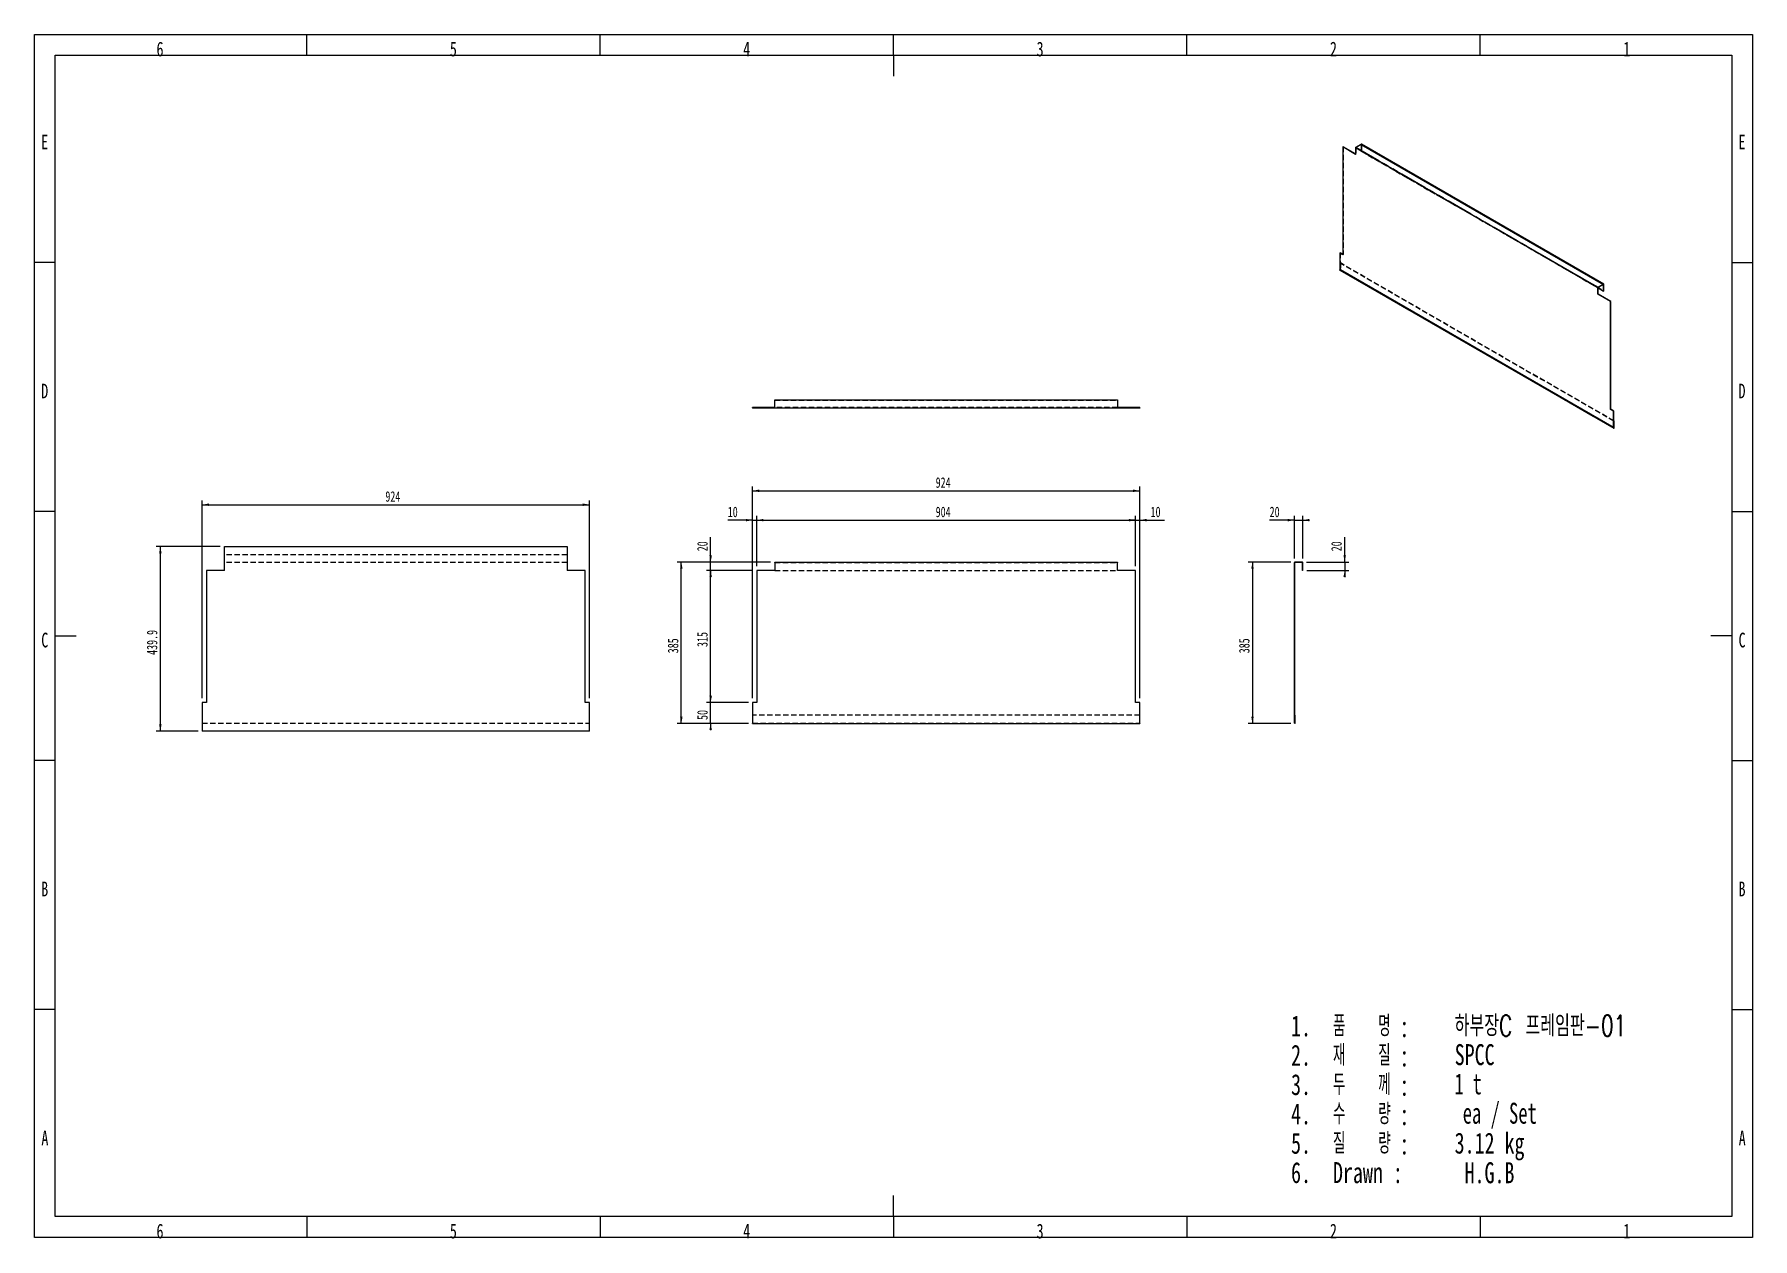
# Model space of a CAD drawing. Header units: millimetres. Extents: x 50 to 4150, y 47 to 2920.
import ezdxf

# ---------------------------------------------------------------- set-up
doc = ezdxf.new("R2010")
doc.units = ezdxf.units.MM
doc.header["$LTSCALE"] = 10
doc.linetypes.add('HIDDEN', pattern=[1.905, 1.27, -0.635])
doc.linetypes.add('PHANTOM', pattern=[12.7, 6.35, -1.27, 1.27, -1.27, 1.27, -1.27])
for name, color, linetype in [('SW_노트', 7, 'Continuous'), ('SW_치수', 1, 'Continuous'), ('SW_테두리', 7, 'Continuous'), ('굽힘선아래로', 1, 'HIDDEN'), ('숨은선', 2, 'HIDDEN')]:
    doc.layers.add(name, color=color, linetype=linetype)
doc.layers.add('외형선', color=7, linetype='Continuous', lineweight=25)
doc.styles.add('SLDTEXTSTYLE0', font='TXT', dxfattribs={"width": 0.65})
doc.styles.add('SLDTEXTSTYLE1', font='TXT', dxfattribs={"width": 0.7})
doc.styles.add('SLDTEXTSTYLE2', font='TXT', dxfattribs={"width": 0.633333})
doc.styles.add('SLDTEXTSTYLE3', font='TXT', dxfattribs={"width": 0.585714, "bigfont": 'bigfont'})
doc.styles.add('SLDTEXTSTYLE4', font='TXT', dxfattribs={"width": 0.7, "bigfont": 'bigfont'})
doc.dimstyles.new('SLDDIMSTYLE0', dxfattribs={"dimtxt": 25, "dimasz": 16, "dimexe": 0, "dimexo": 0.0625, "dimgap": 6.25, "dimtad": 1, "dimdec": 1, "dimrnd": 1e-09, "dimzin": 12, "dimdsep": 46, "dimtxsty": 'SLDTEXTSTYLE1', "dimsah": 1, "dimcen": 0.09, "dimadec": 0, "dimazin": 3, "dimtfac": 1, "dimtdec": 1, "dimtmove": 0, "dimatfit": 0, "dimfxl": 1, "dimfrac": 2, "dimtolj": 1, "dimtzin": 12, "dimarcsym": 0})
doc.dimstyles.new('SLDDIMSTYLE1', dxfattribs={"dimtxt": 25, "dimasz": 16, "dimexe": 0, "dimexo": 0.0625, "dimgap": 6.25, "dimtad": 1, "dimdec": 1, "dimrnd": 1e-09, "dimzin": 12, "dimdsep": 46, "dimtxsty": 'SLDTEXTSTYLE1', "dimsah": 1, "dimcen": 0.09, "dimadec": 0, "dimazin": 3, "dimtfac": 1, "dimtdec": 1, "dimtofl": 0, "dimtmove": 0, "dimatfit": 3, "dimfxl": 1, "dimfrac": 2, "dimtolj": 1, "dimtzin": 12, "dimarcsym": 0})

# ---------------------------------------------------------------- blocks, each defined once
blk = doc.blocks.new('2511210238_D')
at = {"layer": 'SW_치수'}
for p, q in [((1763.7, 1336.1), (1763.7, 1771.1)), ((1773.7, 1651.1), (1773.7, 1771.1)), ((1763.7, 1761.1), (1704.5, 1761.1)), ((1763.7, 1761.1), (1773.7, 1761.1)), ((1773.7, 1761.1), (1789.7, 1761.1))]:
    blk.add_line(p, q, dxfattribs=at)
for points in [[(1763.7, 1761.1), (1747.7, 1764.1), (1747.7, 1758.1)], [(1773.7, 1761.1), (1789.7, 1758.1), (1789.7, 1764.1)]]:
    blk.add_solid(points, dxfattribs=at)
at = {"layer": 'SW_치수', "insert": (1704.5, 1793.3), "char_height": 25, "attachment_point": 1, "style": 'SLDTEXTSTYLE1'}
blk.add_mtext('10', dxfattribs=at)
blk = doc.blocks.new('2511210238_D_1')
at = {"layer": 'SW_치수'}
for p, q in [((1773.7, 1651.1), (1773.7, 1771.1)), ((2677.7, 1651.1), (2677.7, 1771.1)), ((1773.7, 1761.1), (2677.7, 1761.1))]:
    blk.add_line(p, q, dxfattribs=at)
for points in [[(1773.7, 1761.1), (1789.7, 1758.1), (1789.7, 1764.1)], [(2677.7, 1761.1), (2661.7, 1764.1), (2661.7, 1758.1)]]:
    blk.add_solid(points, dxfattribs=at)
at = {"layer": 'SW_치수', "insert": (2200.6, 1793.3), "char_height": 25, "attachment_point": 1, "style": 'SLDTEXTSTYLE1'}
blk.add_mtext('904', dxfattribs=at)
blk = doc.blocks.new('2511210238_D_2')
at = {"layer": 'SW_치수'}
for p, q in [((2677.7, 1651.1), (2677.7, 1771.1)), ((2687.7, 1336.1), (2687.7, 1771.1)), ((2677.7, 1761.1), (2661.7, 1761.1)), ((2677.7, 1761.1), (2687.7, 1761.1)), ((2687.7, 1761.1), (2746.8, 1761.1))]:
    blk.add_line(p, q, dxfattribs=at)
for points in [[(2677.7, 1761.1), (2661.7, 1764.1), (2661.7, 1758.1)], [(2687.7, 1761.1), (2703.7, 1758.1), (2703.7, 1764.1)]]:
    blk.add_solid(points, dxfattribs=at)
at = {"layer": 'SW_치수', "insert": (2713.4, 1793.3), "char_height": 25, "attachment_point": 1, "style": 'SLDTEXTSTYLE1'}
blk.add_mtext('10', dxfattribs=at)
blk = doc.blocks.new('2511210238_D_3')
at = {"layer": 'SW_치수'}
for p, q in [((1753.7, 1326.1), (1653.7, 1326.1)), ((1663.7, 1326.1), (1663.7, 1342.1)), ((1663.7, 1276.1), (1663.7, 1326.1)), ((1753.7, 1276.1), (1653.7, 1276.1)), ((1663.7, 1276.1), (1663.7, 1260.1))]:
    blk.add_line(p, q, dxfattribs=at)
for points in [[(1663.7, 1326.1), (1666.7, 1342.1), (1660.7, 1342.1)], [(1663.7, 1276.1), (1660.7, 1260.1), (1666.7, 1260.1)]]:
    blk.add_solid(points, dxfattribs=at)
at = {"layer": 'SW_치수', "insert": (1631.5, 1284.4), "char_height": 25, "attachment_point": 1, "rotation": 90, "style": 'SLDTEXTSTYLE1'}
blk.add_mtext('50', dxfattribs=at)
blk = doc.blocks.new('2511210238_D_4')
at = {"layer": 'SW_치수'}
for p, q in [((1763.7, 1641.1), (1653.7, 1641.1)), ((1663.7, 1326.1), (1663.7, 1641.1)), ((1753.7, 1326.1), (1653.7, 1326.1))]:
    blk.add_line(p, q, dxfattribs=at)
for points in [[(1663.7, 1641.1), (1660.7, 1625.1), (1666.7, 1625.1)], [(1663.7, 1326.1), (1666.7, 1342.1), (1660.7, 1342.1)]]:
    blk.add_solid(points, dxfattribs=at)
at = {"layer": 'SW_치수', "insert": (1631.5, 1458.5), "char_height": 25, "attachment_point": 1, "rotation": 90, "style": 'SLDTEXTSTYLE1'}
blk.add_mtext('315', dxfattribs=at)
blk = doc.blocks.new('2511210238_D_5')
at = {"layer": 'SW_치수'}
for p, q in [((1663.7, 1661.1), (1663.7, 1720.3)), ((1806.7, 1661.1), (1653.7, 1661.1)), ((1763.7, 1641.1), (1653.7, 1641.1)), ((1663.7, 1641.1), (1663.7, 1661.1)), ((1663.7, 1641.1), (1663.7, 1625.1))]:
    blk.add_line(p, q, dxfattribs=at)
for points in [[(1663.7, 1661.1), (1666.7, 1677.1), (1660.7, 1677.1)], [(1663.7, 1641.1), (1660.7, 1625.1), (1666.7, 1625.1)]]:
    blk.add_solid(points, dxfattribs=at)
at = {"layer": 'SW_치수', "insert": (1631.5, 1686.8), "char_height": 25, "attachment_point": 1, "rotation": 90, "style": 'SLDTEXTSTYLE1'}
blk.add_mtext('20', dxfattribs=at)
blk = doc.blocks.new('2511210238_D_6')
at = {"layer": 'SW_치수'}
for p, q in [((1806.7, 1661.1), (1583.7, 1661.1)), ((1593.7, 1276.1), (1593.7, 1661.1)), ((1753.7, 1276.1), (1583.7, 1276.1))]:
    blk.add_line(p, q, dxfattribs=at)
for points in [[(1593.7, 1661.1), (1590.7, 1645.1), (1596.7, 1645.1)], [(1593.7, 1276.1), (1596.7, 1292.1), (1590.7, 1292.1)]]:
    blk.add_solid(points, dxfattribs=at)
at = {"layer": 'SW_치수', "insert": (1561.5, 1443.5), "char_height": 25, "attachment_point": 1, "rotation": 90, "style": 'SLDTEXTSTYLE1'}
blk.add_mtext('385', dxfattribs=at)
blk = doc.blocks.new('2511210238_D_7')
at = {"layer": 'SW_치수'}
for p, q in [((1763.7, 1336.1), (1763.7, 1841.1)), ((1763.7, 1831.1), (2687.7, 1831.1)), ((2687.7, 1336.1), (2687.7, 1841.1))]:
    blk.add_line(p, q, dxfattribs=at)
for points in [[(1763.7, 1831.1), (1779.7, 1828.1), (1779.7, 1834.1)], [(2687.7, 1831.1), (2671.7, 1834.1), (2671.7, 1828.1)]]:
    blk.add_solid(points, dxfattribs=at)
at = {"layer": 'SW_치수', "insert": (2200.6, 1863.3), "char_height": 25, "attachment_point": 1, "style": 'SLDTEXTSTYLE1'}
blk.add_mtext('924', dxfattribs=at)
blk = doc.blocks.new('2511210238_D_8')
at = {"layer": 'SW_치수'}
for p, q in [((3056.6, 1670), (3056.6, 1771.1)), ((3076.6, 1670), (3076.6, 1771.1)), ((3056.6, 1761.1), (2997.5, 1761.1)), ((3056.6, 1761.1), (3076.6, 1761.1)), ((3076.6, 1761.1), (3092.6, 1761.1))]:
    blk.add_line(p, q, dxfattribs=at)
for points in [[(3056.6, 1761.1), (3040.6, 1764.1), (3040.6, 1758.1)], [(3076.6, 1761.1), (3092.6, 1758.1), (3092.6, 1764.1)]]:
    blk.add_solid(points, dxfattribs=at)
at = {"layer": 'SW_치수', "insert": (2997.5, 1793.3), "char_height": 25, "attachment_point": 1, "style": 'SLDTEXTSTYLE1'}
blk.add_mtext('20', dxfattribs=at)
blk = doc.blocks.new('2511210238_D_9')
at = {"layer": 'SW_치수'}
for p, q in [((3047.7, 1661.1), (2946.6, 1661.1)), ((2956.6, 1661.1), (2956.6, 1276.1)), ((3047.7, 1276.1), (2946.6, 1276.1))]:
    blk.add_line(p, q, dxfattribs=at)
for points in [[(2956.6, 1661.1), (2953.6, 1645.1), (2959.6, 1645.1)], [(2956.6, 1276.1), (2959.6, 1292.1), (2953.6, 1292.1)]]:
    blk.add_solid(points, dxfattribs=at)
at = {"layer": 'SW_치수', "insert": (2924.4, 1443.5), "char_height": 25, "attachment_point": 1, "rotation": 90, "style": 'SLDTEXTSTYLE1'}
blk.add_mtext('385', dxfattribs=at)
blk = doc.blocks.new('2511210238_D_10')
at = {"layer": 'SW_치수'}
for p, q in [((3176.6, 1661.1), (3176.6, 1720.3)), ((3085.5, 1661.1), (3186.6, 1661.1)), ((3086.6, 1641.1), (3186.6, 1641.1)), ((3176.6, 1661.1), (3176.6, 1641.1)), ((3176.6, 1641.1), (3176.6, 1625.1))]:
    blk.add_line(p, q, dxfattribs=at)
for points in [[(3176.6, 1661.1), (3179.6, 1677.1), (3173.6, 1677.1)], [(3176.6, 1641.1), (3173.6, 1625.1), (3179.6, 1625.1)]]:
    blk.add_solid(points, dxfattribs=at)
at = {"layer": 'SW_치수', "insert": (3144.4, 1686.8), "char_height": 25, "attachment_point": 1, "rotation": 90, "style": 'SLDTEXTSTYLE1'}
blk.add_mtext('20', dxfattribs=at)
blk = doc.blocks.new('2511210238_D_11')
at = {"layer": 'SW_치수'}
for p, q in [((450.6, 1336.1), (450.6, 1807.9)), ((1374.6, 1336.1), (1374.6, 1807.9)), ((450.6, 1797.9), (1374.6, 1797.9))]:
    blk.add_line(p, q, dxfattribs=at)
for points in [[(450.6, 1797.9), (466.6, 1794.9), (466.6, 1800.9)], [(1374.6, 1797.9), (1358.6, 1800.9), (1358.6, 1794.9)]]:
    blk.add_solid(points, dxfattribs=at)
at = {"layer": 'SW_치수', "insert": (887.5, 1830.1), "char_height": 25, "attachment_point": 1, "style": 'SLDTEXTSTYLE1'}
blk.add_mtext('924', dxfattribs=at)
blk = doc.blocks.new('2511210238_D_12')
at = {"layer": 'SW_치수'}
for p, q in [((493.6, 1697.9), (340.6, 1697.9)), ((350.6, 1258), (350.6, 1697.9)), ((440.6, 1258), (340.6, 1258))]:
    blk.add_line(p, q, dxfattribs=at)
for points in [[(350.6, 1697.9), (347.6, 1681.9), (353.6, 1681.9)], [(350.6, 1258), (353.6, 1274), (347.6, 1274)]]:
    blk.add_solid(points, dxfattribs=at)
at = {"layer": 'SW_치수', "insert": (318.4, 1439.6), "char_height": 25, "attachment_point": 1, "rotation": 90, "style": 'SLDTEXTSTYLE1'}
blk.add_mtext('439.9', dxfattribs=at)

msp = doc.modelspace()

# ---------------------------------------------------------------- linework, layer by layer
at = {"color": 8, "linetype": 'PHANTOM', "lineweight": 18}
for p, q in [((3780.81, 2315.32), (3202.39, 2649.23)), ((3203.17, 2650.58), (3781.58, 2316.67)), ((3794.17, 2323.93), (3215.76, 2657.84)), ((3164.92, 2358.25), (3818.28, 1981.07)), ((3781.51, 2315.73), (3780.81, 2315.32)), ((3781.58, 2315.85), (3781.58, 2316.67)), ((3794.17, 2323.12), (3794.17, 2323.93)), ((3794.17, 2323.12), (3794.24, 2323.07)), ((3794.24, 2323.07), (3794.95, 2323.48)), ((3818.99, 1981.48), (3818.28, 1981.07)), ((3818.99, 1981.56), (3819.06, 1981.52)), ((3819.06, 1981.52), (3819.77, 1981.93))]:
    msp.add_line(p, q, dxfattribs=at)
at = {"layer": 'SW_테두리', "linetype": 'Continuous', "lineweight": 18}
for p, q in [((50, 50), (50, 2920)), ((50, 2920), (4150, 2920)), ((700, 2870), (700, 2920)), ((1400, 2870), (1400, 2920)), ((2100, 2870), (2100, 2920)), ((2800, 2870), (2800, 2920)), ((3500, 2870), (3500, 2920)), ((4150, 2920), (4150, 50)), ((100, 100), (100, 2870)), ((100, 2870), (4100, 2870)), ((2100, 2870.01), (2100, 2819.99)), ((4100, 2870), (4100, 100)), ((100, 2376), (50, 2376)), ((4100, 2376), (4150, 2376)), ((100, 1782), (50, 1782)), ((4100, 1782), (4150, 1782)), ((99.99, 1485), (150.01, 1485)), ((4100.01, 1485), (4049.99, 1485)), ((100, 1188), (50, 1188)), ((4100, 1188), (4150, 1188)), ((100, 594), (50, 594)), ((4100, 594), (4150, 594)), ((2100, 99.99), (2100, 150.01)), ((4100, 100), (100, 100)), ((700, 100), (700, 50)), ((1400, 100), (1400, 50)), ((2100, 100), (2100, 50)), ((2800, 100), (2800, 50)), ((3500, 100), (3500, 50)), ((4150, 50), (50, 50))]:
    msp.add_line(p, q, dxfattribs=at)
at = {"layer": '굽힘선아래로'}
for p, q in [((1321.59, 1678.7), (503.59, 1678.7)), ((1321.59, 1660.3), (503.59, 1660.3)), ((450.59, 1277.07), (1374.59, 1277.07))]:
    msp.add_line(p, q, dxfattribs=at)
at = {"layer": '숨은선'}
for p, q in [((3172.69, 2651.76), (3172.69, 2394.55)), ((3203.1, 2634.21), (3202.39, 2634.61)), ((3203.1, 2634.21), (3202.39, 2633.8)), ((3203.1, 2649.64), (3203.1, 2634.21)), ((3203.17, 2649.76), (3215.76, 2657.03)), ((3794.22, 2323.12), (3215.81, 2657.03)), ((3215.83, 2656.99), (3215.83, 2641.55)), ((3216.54, 2641.96), (3215.83, 2641.55)), ((3215.83, 2641.55), (3781.51, 2314.99)), ((3216.54, 2657.39), (3216.54, 2641.96)), ((3216.54, 2641.96), (3794.95, 2308.05)), ((3165.62, 2398.63), (3165.62, 2358.66)), ((3172.69, 2394.55), (3171.99, 2394.96)), ((3172.69, 2394.55), (3171.99, 2394.14)), ((3165.63, 2358.64), (3819, 1981.46)), ((3165.69, 2374.17), (3166.4, 2374.58)), ((3165.69, 2374.17), (3165.69, 2358.7)), ((3818.99, 1997.03), (3165.69, 2374.17)), ((3818.99, 1997.85), (3166.4, 2374.58)), ((3166.4, 2374.58), (3166.4, 2359.11)), ((1816.68, 2047.1), (2634.68, 2047.1)), ((2634.68, 2030.2), (1816.68, 2030.2)), ((2634.68, 2029.2), (1816.68, 2029.2)), ((2634.68, 2029.1), (1816.68, 2029.1)), ((1816.68, 1660.1), (2634.68, 1660.1)), ((1816.68, 1641.1), (2634.68, 1641.1)), ((2687.68, 1296.1), (1763.68, 1296.1)), ((1763.68, 1277.1), (2687.68, 1277.1))]:
    msp.add_line(p, q, dxfattribs=at)
at = {"layer": '숨은선', "flags": 128}
for points in [[(3166.4, 2359.11), (3166.35, 2358.75), (3166.18, 2358.38), (3165.94, 2358.05), (3165.66, 2357.82), (3165.37, 2357.72), (3165.13, 2357.77)], [(3165.69, 2358.7), (3165.69, 2358.68), (3165.68, 2358.67), (3165.67, 2358.65), (3165.66, 2358.64), (3165.65, 2358.63), (3165.63, 2358.64), (3165.63, 2358.65), (3165.62, 2358.66)]]:
    msp.add_lwpolyline(points, dxfattribs=at)
at = {"layer": '숨은선'}
for centre, radius, start, end in [((3203.25, 2649.63), 0.154, 122.60548, 177.39452), ((3215.79, 2656.99), 0.0437, 350.78596, 129.20329), ((3216, 2657.45), 0.542, 353.70115, 54.98667)]:
    msp.add_arc(centre, radius, start, end, dxfattribs=at)
at = {"layer": '외형선'}
for p, q in [((3172.69, 2651.76), (3171.99, 2651.35)), ((3171.99, 2651.35), (3171.99, 2394.14)), ((3202.39, 2633.8), (3171.99, 2651.35)), ((3202.39, 2634.61), (3172.69, 2651.76)), ((3203.1, 2649.64), (3202.39, 2649.23)), ((3202.39, 2649.23), (3202.39, 2633.8)), ((3781.51, 2315.73), (3203.1, 2649.64)), ((3203.17, 2650.58), (3215.76, 2657.84)), ((3203.17, 2649.76), (3203.17, 2650.58)), ((3203.17, 2649.76), (3781.58, 2315.85)), ((3215.76, 2657.03), (3215.76, 2657.84)), ((3794.17, 2323.12), (3215.76, 2657.03)), ((3215.83, 2656.99), (3216.54, 2657.39)), ((3215.83, 2656.99), (3794.17, 2323.12)), ((3794.72, 2323.99), (3216.31, 2657.9)), ((3216.54, 2657.39), (3794.95, 2323.48)), ((3165.62, 2398.63), (3164.92, 2398.22)), ((3164.92, 2398.22), (3164.92, 2358.25)), ((3171.99, 2394.14), (3164.92, 2398.22)), ((3171.99, 2394.96), (3165.62, 2398.63)), ((3165.62, 2358.66), (3164.92, 2358.25)), ((3165.13, 2357.77), (3818.5, 1980.59)), ((3165.62, 2358.66), (3818.99, 1981.48)), ((3165.69, 2358.7), (3166.4, 2359.11)), ((3165.69, 2358.7), (3818.99, 1981.56)), ((3166.4, 2359.11), (3819.77, 1981.93)), ((3780.81, 2299.89), (3780.81, 2315.32)), ((3781.51, 2300.29), (3780.81, 2299.89)), ((3811.21, 2282.33), (3780.81, 2299.89)), ((3781.51, 2300.29), (3781.51, 2315.73)), ((3781.51, 2314.99), (3794.24, 2307.64)), ((3811.92, 2282.74), (3781.51, 2300.29)), ((3794.17, 2323.93), (3781.58, 2316.67)), ((3794.17, 2323.12), (3781.58, 2315.85)), ((3794.24, 2307.64), (3794.24, 2323.07)), ((3794.95, 2308.05), (3794.24, 2307.64)), ((3794.95, 2308.05), (3794.95, 2323.48)), ((3811.92, 2282.74), (3811.21, 2282.33)), ((3811.21, 2025.12), (3811.21, 2282.33)), ((3811.92, 2025.53), (3811.92, 2282.74)), ((1816.68, 2030.2), (1763.68, 2030.2)), ((1763.68, 2029.2), (1763.68, 2030.2)), ((1816.68, 2029.2), (1763.68, 2029.2)), ((1763.68, 2029.2), (1763.68, 2029.1)), ((1763.68, 2029.1), (1763.68, 2028.1)), ((1773.68, 2029.1), (1763.68, 2029.1)), ((1773.68, 2028.1), (1763.68, 2028.1)), ((1773.68, 2029.1), (1773.68, 2028.1)), ((1816.68, 2029.1), (1773.68, 2029.1)), ((1816.68, 2028.1), (1773.68, 2028.1)), ((1816.68, 2047), (1816.68, 2048.1)), ((1816.68, 2048.1), (2634.68, 2048.1)), ((1816.68, 2029.2), (1816.68, 2047)), ((1816.68, 2028.1), (1816.68, 2029.2)), ((2634.68, 2028.1), (1816.68, 2028.1)), ((2634.68, 2048.1), (2634.68, 2047)), ((2634.68, 2047), (2634.68, 2029.2)), ((2687.68, 2030.2), (2634.68, 2030.2)), ((2634.68, 2029.2), (2634.68, 2028.1)), ((2687.68, 2029.2), (2634.68, 2029.2)), ((2677.68, 2029.1), (2634.68, 2029.1)), ((2677.68, 2028.1), (2634.68, 2028.1)), ((2677.68, 2029.1), (2677.68, 2028.1)), ((2687.68, 2029.1), (2677.68, 2029.1)), ((2687.68, 2028.1), (2677.68, 2028.1)), ((2687.68, 2029.2), (2687.68, 2030.2)), ((2687.68, 2029.1), (2687.68, 2029.2)), ((2687.68, 2029.1), (2687.68, 2028.1)), ((3811.92, 2025.53), (3811.21, 2025.12)), ((3818.28, 2021.04), (3811.21, 2025.12)), ((3818.99, 2021.45), (3811.92, 2025.53)), ((3818.99, 2021.45), (3818.28, 2021.04)), ((3818.28, 1981.07), (3818.28, 2021.04)), ((3818.99, 1981.48), (3818.99, 2021.45)), ((3819.77, 1997.4), (3818.99, 1997.85)), ((3819.06, 1996.99), (3818.99, 1997.03)), ((3819.06, 1996.99), (3819.77, 1997.4)), ((3819.06, 1981.52), (3819.06, 1996.99)), ((3819.77, 1981.93), (3819.77, 1997.4)), ((503.59, 1641.1), (503.59, 1697.9)), ((503.59, 1697.9), (1321.59, 1697.9)), ((1321.59, 1697.9), (1321.59, 1641.1)), ((460.59, 1641.1), (460.59, 1326.1)), ((503.59, 1641.1), (460.59, 1641.1)), ((1364.59, 1641.1), (1321.59, 1641.1)), ((1364.59, 1326.1), (1364.59, 1641.1)), ((1773.68, 1641.1), (1773.68, 1326.1)), ((1816.68, 1641.1), (1773.68, 1641.1)), ((1816.68, 1661.1), (2634.68, 1661.1)), ((1816.68, 1660), (1816.68, 1661.1)), ((1816.68, 1660), (1816.68, 1641.1)), ((2634.68, 1661.1), (2634.68, 1660)), ((2634.68, 1641.1), (2634.68, 1660)), ((2677.68, 1641.1), (2634.68, 1641.1)), ((2677.68, 1326.1), (2677.68, 1641.1)), ((3056.63, 1641.1), (3056.63, 1660)), ((3057.63, 1641.1), (3056.63, 1641.1)), ((3056.63, 1326.1), (3056.63, 1641.1)), ((3057.63, 1641.1), (3057.63, 1660)), ((3057.63, 1326.1), (3057.63, 1641.1)), ((3075.53, 1661.1), (3057.73, 1661.1)), ((3075.53, 1660.1), (3057.73, 1660.1)), ((3075.63, 1641.1), (3075.63, 1660)), ((3076.63, 1641.1), (3075.63, 1641.1)), ((3076.63, 1641.1), (3076.63, 1660)), ((450.59, 1326.1), (450.59, 1258.05)), ((460.59, 1326.1), (450.59, 1326.1)), ((1374.59, 1326.1), (1364.59, 1326.1)), ((1374.59, 1258.05), (1374.59, 1326.1)), ((1763.68, 1326.1), (1763.68, 1277.15)), ((1773.68, 1326.1), (1763.68, 1326.1)), ((2687.68, 1326.1), (2677.68, 1326.1)), ((2687.68, 1277.15), (2687.68, 1326.1)), ((3057.63, 1326.1), (3056.63, 1326.1)), ((3056.63, 1277.15), (3056.63, 1326.1)), ((3057.63, 1277.15), (3057.63, 1326.1)), ((1763.68, 1276.1), (1763.68, 1277.15)), ((1763.68, 1276.1), (2687.68, 1276.1)), ((2687.68, 1277.15), (2687.68, 1276.1)), ((3057.73, 1296.1), (3058.73, 1296.1)), ((3057.73, 1277.15), (3057.73, 1296.1)), ((3058.73, 1277.15), (3058.73, 1296.1)), ((1374.59, 1258.05), (450.59, 1258.05))]:
    msp.add_line(p, q, dxfattribs=at)
at = {"layer": '외형선', "flags": 128}
for points in [[(3165.13, 2357.77), (3165.13, 2357.77), (3164.97, 2357.96), (3164.92, 2358.25)], [(3818.28, 1981.07), (3818.34, 1980.78), (3818.5, 1980.59), (3818.74, 1980.54), (3819.03, 1980.64), (3819.31, 1980.87), (3819.55, 1981.2), (3819.71, 1981.57), (3819.77, 1981.93)], [(3818.99, 1981.48), (3818.99, 1981.47), (3819, 1981.46), (3819.01, 1981.45), (3819.03, 1981.46), (3819.04, 1981.47), (3819.05, 1981.49), (3819.06, 1981.5), (3819.06, 1981.52)]]:
    msp.add_lwpolyline(points, dxfattribs=at)
at = {"layer": '외형선'}
for centre, radius, start, end in [((3204.08, 2649.15), 1.69, 122.60548, 177.39452), ((3216.08, 2657.39), 0.553, 65.69288, 125.61758), ((3782.5, 2315.24), 1.69, 122.60548, 177.39452), ((3781.67, 2315.72), 0.154, 122.60548, 177.39452), ((3794.47, 2323.56), 0.48, 350.78596, 129.20329), ((3794.2, 2323.08), 0.0437, 350.78596, 129.20329), ((3057.73, 1660), 1.1, 90, 180), ((3057.73, 1660), 0.1, 90, 180), ((3075.53, 1660), 1.1, 0, 90), ((3075.53, 1660), 0.1, 0, 90), ((3057.68, 1277.15), 1.05, 180, 0), ((3057.68, 1277.15), 0.05, 180, 0)]:
    msp.add_arc(centre, radius, start, end, dxfattribs=at)

# ---------------------------------------------------------------- texts
at = {"layer": 'SW_노트', "char_height": 50}
for s, insert, attachment_point, style in [('1.', (3048.63, 579.58), 1, 'SLDTEXTSTYLE1'), ('품   명 :', (3148.63, 579.58), 1, 'SLDTEXTSTYLE3'), ('하부장C 프레임판-01', (3438.79, 579.89), 1, 'SLDTEXTSTYLE4'), ('2.', (3048.63, 509.58), 1, 'SLDTEXTSTYLE1'), ('재   질 :', (3148.63, 509.58), 1, 'SLDTEXTSTYLE3'), ('SPCC', (3439.05, 510.97), 1, 'SLDTEXTSTYLE1'), ('3.', (3048.63, 439.58), 1, 'SLDTEXTSTYLE1'), ('두   께 :', (3148.63, 439.58), 1, 'SLDTEXTSTYLE3'), ('1 t', (3438.8, 441.2), 1, 'SLDTEXTSTYLE2'), ('수   량 :', (3148.63, 369.58), 1, 'SLDTEXTSTYLE3'), ('ea / Set', (3458.2, 371.22), 1, 'SLDTEXTSTYLE0'), ('4.', (3048.63, 369.58), 1, 'SLDTEXTSTYLE1'), ('5.', (3048.63, 299.58), 1, 'SLDTEXTSTYLE1'), ('질   량 :', (3148.63, 299.58), 1, 'SLDTEXTSTYLE3'), ('3.12 kg', (3438.93, 299.95), 1, 'SLDTEXTSTYLE1'), ('6.', (3048.63, 229.58), 1, 'SLDTEXTSTYLE1'), ('Drawn :', (3148.63, 229.58), 1, 'SLDTEXTSTYLE1'), ('H.G.B', (3522.13, 229.23), 2, 'SLDTEXTSTYLE1')]:
    msp.add_mtext(s, dxfattribs=dict(at, insert=insert, attachment_point=attachment_point, style=style))
at = {"layer": 'SW_테두리', "char_height": 35, "attachment_point": 2, "style": 'SLDTEXTSTYLE1'}
for s, insert in [('6', (349.78, 2902.61)), ('5', (1049.78, 2902.61)), ('4', (1749.67, 2902.61)), ('3', (2449.78, 2902.61)), ('2', (3149.78, 2902.61)), ('1', (3850, 2902.61)), ('E', (74.78, 2680.61)), ('E', (4124.78, 2680.61)), ('D', (74.67, 2086.61)), ('D', (4124.67, 2086.61)), ('C', (74.78, 1492.61)), ('C', (4124.78, 1492.61)), ('B', (74.67, 898.61)), ('B', (4124.67, 898.61)), ('A', (75.11, 304.61)), ('A', (4125.11, 304.61)), ('6', (349.78, 82.61)), ('3', (2449.78, 82.61)), ('2', (3149.78, 82.61)), ('5', (1049.78, 82.61)), ('4', (1749.67, 82.61)), ('1', (3850, 82.61))]:
    msp.add_mtext(s, dxfattribs=dict(at, insert=insert))

# ---------------------------------------------------------------- dimensions: what is measured, and where the dimension line sits
at = {"layer": 'SW_치수'}
for base, p1, p2, dimstyle, picture, middle in [((2687.68, 1831.1), (1763.68, 1326.1), (2687.68, 1326.1), 'SLDDIMSTYLE1', '2511210238_D_7', (2225.68, 1831.1)), ((1773.68, 1761.1), (1763.68, 1326.1), (1773.68, 1641.1), 'SLDDIMSTYLE0', '2511210238_D', (1721.26, 1761.1)), ((2677.68, 1761.1), (1773.68, 1641.1), (2677.68, 1641.1), 'SLDDIMSTYLE1', '2511210238_D_1', (2225.68, 1761.1)), ((2687.68, 1761.1), (2677.68, 1641.1), (2687.68, 1326.1), 'SLDDIMSTYLE0', '2511210238_D_2', (2730.11, 1761.1)), ((3076.63, 1761.1), (3056.63, 1660), (3076.63, 1660), 'SLDDIMSTYLE0', '2511210238_D_8', (3014.21, 1761.1))]:
    dim = msp.add_linear_dim(base=base, p1=p1, p2=p2, dimstyle=dimstyle, dxfattribs=at)
    dim.commit()
    dim.dimension.update_dxf_attribs({"geometry": picture, "text_midpoint": middle, "dimtype": 160})
for base, p1, p2, angle, dimstyle, picture, middle in [((1374.59, 1797.9), (450.59, 1326.1), (1374.59, 1326.1), 0, 'SLDDIMSTYLE1', '2511210238_D_11', (912.59, 1797.9)), ((1663.68, 1661.1), (1773.68, 1641.1), (1816.68, 1661.1), 90, 'SLDDIMSTYLE0', '2511210238_D_5', (1663.68, 1703.53)), ((3176.63, 1641.1), (3075.53, 1661.1), (3076.63, 1641.1), 90, 'SLDDIMSTYLE0', '2511210238_D_10', (3176.63, 1703.53)), ((350.587, 1697.9034), (450.587, 1258.0463), (503.587, 1697.9034), 90, 'SLDDIMSTYLE1', '2511210238_D_12', (350.587, 1477.9748)), ((1593.68, 1661.1), (1763.68, 1276.1), (1816.68, 1661.1), 90, 'SLDDIMSTYLE1', '2511210238_D_6', (1593.68, 1468.6)), ((1663.68, 1641.1), (1763.68, 1326.1), (1773.68, 1641.1), 90, 'SLDDIMSTYLE1', '2511210238_D_4', (1663.68, 1483.6)), ((2956.63, 1276.1), (3057.73, 1661.1), (3057.68, 1276.1), 90, 'SLDDIMSTYLE1', '2511210238_D_9', (2956.63, 1468.6)), ((1663.68, 1326.1), (1763.68, 1276.1), (1763.68, 1326.1), 90, 'SLDDIMSTYLE0', '2511210238_D_3', (1663.68, 1301.1))]:
    dim = msp.add_linear_dim(base=base, p1=p1, p2=p2, angle=angle, dimstyle=dimstyle, dxfattribs=at)
    dim.commit()
    dim.dimension.update_dxf_attribs({"geometry": picture, "text_midpoint": middle, "dimtype": 160})

doc.saveas('drawing.dxf')
